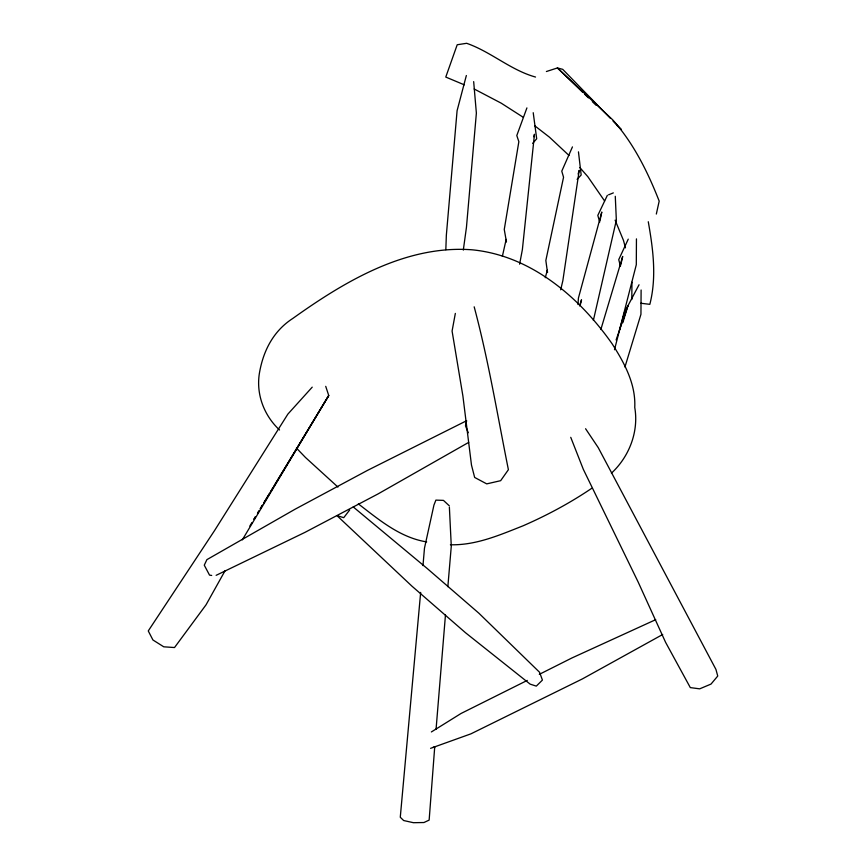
<?xml version="1.0" encoding="UTF-8"?>
<svg xmlns="http://www.w3.org/2000/svg" width="866" height="866" viewBox="0 0 866 866"><rect width="100%" height="100%" fill="white"/><g stroke="black" fill="none" stroke-linecap="round" stroke-linejoin="round"><path stroke-width="1.3" d="M636.445 238.875L636.304 264.693L614.492 349.734M641.111 289.991L640.948 314.282L624.949 367.011M631.801 299.517L631.953 282.219M445.828 249.711L446.347 235.216L457.086 110.718L466.352 75.515M577.968 304.496L578.434 298.023L601.783 212.04L599.965 220.798M434.743 746.644L429.146 820.102L423.939 822.527L413.428 822.7L403.664 820.535L400.276 817.255L420.66 592.431M436.063 729.28L445.46 614.99M447.852 586.672L451.283 546.219L449.378 507.184M422.976 565.595L424.481 548.146L433.942 505.073L435.901 500.115L443.457 500.386L449.313 505.831M463.31 250.09L466.449 227.314L476.376 113.11L473.67 81.621M455.343 313.416L452.084 331.061L462.909 396.076L471.483 465.085L474.655 477.447L486.724 483.877L500.656 480.684L508.396 469.708C497.485 415.334 488.521 360.429 474.178 306.824M519.611 264.184L522.371 249.635L534.484 134.252L533.835 136.752M656.331 214.043L659.188 201.118C647.79 171.977 633.566 143.247 612.641 119.768L557.423 67.949L546.392 71.521M502.377 256.314L506.166 239.384M620.76 265.028L622.686 256.433L600.842 329.545M560.681 289.807L562.846 280.681L579.213 170.364L578.12 174.066M580.296 304.854L581.519 299.798L579.516 305.904M545.277 277.715L547.312 270.257L547.496 272.519L545.84 260.493L563.55 177.238L561.774 171.154L572.448 146.906M619.439 330.227L624.592 312.096L639.043 284.762M622.827 322.715L627.872 305.947L616.116 339.948M593.383 320.344L616.343 220.235L615.282 196.301M526.918 107.904L516.796 135.54L518.853 141.667L504.261 229.458L506.458 242.004M628.251 239.146L618.735 259.638L620.478 266.263M607.369 195.305L597.811 215.396L599.705 222.053M225.149 570.586L206.032 604.836L174.521 647.541L163.761 646.815L152.925 639.974L148.259 630.935L214.541 530.587L287.88 414.1L312.225 387.156M242.296 539.886L328.744 395.524L325.724 386.344M253.998 519.156L255.394 516.85M258.88 511.07L257.483 513.386L258.945 511.005M260.276 508.764L262.376 505.289M263.773 502.984L269.358 493.739M270.766 491.433L272.855 487.959M274.251 485.653L328.744 395.524L263.849 502.897M249.83 526.052L251.941 522.577M254.041 519.113L255.438 516.796M260.341 508.688L262.441 505.214M349.669 509.998L343.737 517.662L336.993 515.638L412 586.217L465.507 632.732L530.154 684.14L536.303 686.121L542.43 680.081L539.572 672.276L478.844 613.182L427.046 568.367L353.241 506.935M532.677 143.345L536.693 138.766L533.218 112.699M611.428 473.172C629.246 456.685 638.924 431.593 634.756 407.453C635.882 383.919 624.321 362.822 612.002 343.618C579.159 296.995 530.988 255.557 472.165 249.809C405.938 244.753 344.765 281.342 292.795 318.45C273.883 330.65 263.773 349.756 259.724 371.427C255.524 393.045 263.556 415.074 279.534 429.98M577.113 179.359L581.173 174.997L578.456 151.853M591.695 488.337C570.012 503.016 546.89 515.411 522.891 525.879C499.574 535.069 475.997 545.407 450.407 544.768M431.376 731.943L461.069 713.465L527.264 680.405M468.712 442.374L377.879 494.021L304.886 532.406L216.132 575.327M662.717 634.486L582.363 678.933L470.866 733.87L430.586 748.332M539.312 674.354L571.841 658.008L655.735 619.655M608.571 194.828L613.345 192.891M432.827 747.51L435.068 746.698M640.808 303.252L649.836 304.334C656.839 277.001 653.072 249.029 648.277 221.739M426.667 541.91C400.07 537.624 379.059 519.806 358.351 503.882M211.694 575.446L209.54 575.132L204.268 565.184L206.898 559.642L295.111 509.197L367.585 470.346L466.655 420.703L465.486 425.856L468.3 432.751M535.524 77.042C510.702 70.178 490.957 51.776 466.655 43.3L457.205 44.751L445.774 77.063L464.306 84.836M474.178 88.992L501.197 103.162L523.118 117.213M534.787 125.819L549.445 137.174L569.016 155.479M337.935 487.06L305.438 457.443L296.432 448.068M582.634 92.272L557.423 67.949L562.727 69.345L610.238 118.187M584.572 94.145L588.458 97.88M592.333 101.625L596.209 105.371M616.57 125.007L621.42 129.684L613.041 121.067M579.798 167.528L587.819 176.653L604.609 200.988M585.589 428.735L598.244 447.646L715.933 669.407L717.741 676.054L711.018 684.075L699.696 688.838L690.31 687.604L665.597 642.334L638.112 581.941L583.316 469.318L570.737 437.319M615.12 220.148L623.455 240.358L625.479 247.838"/></g></svg>
